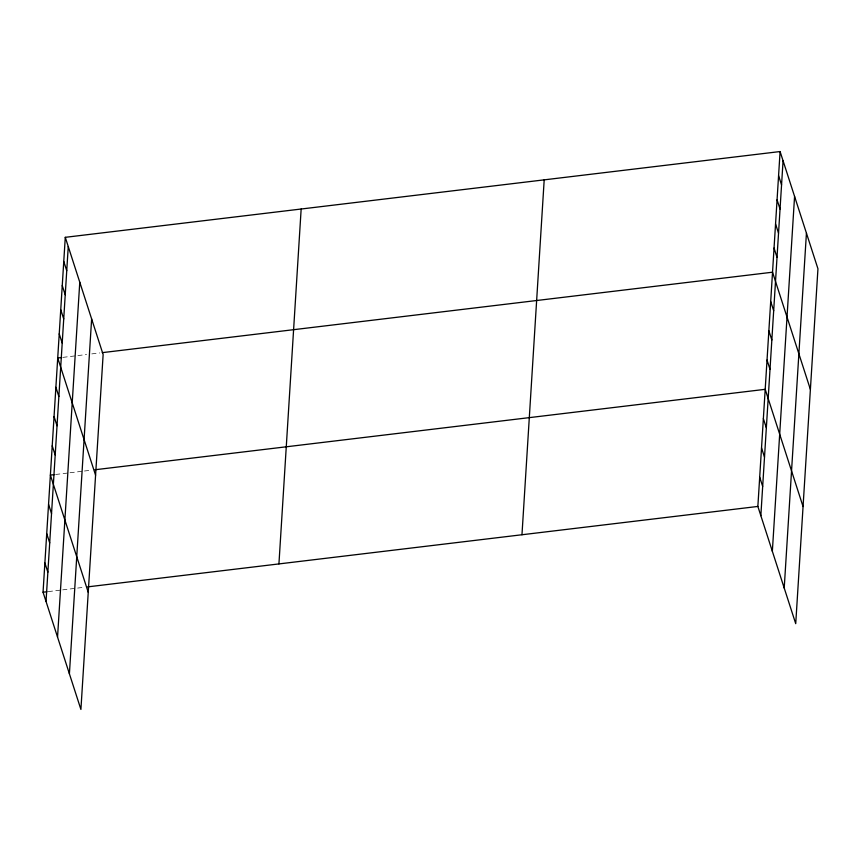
<?xml version="1.0" encoding="UTF-8"?>
<svg xmlns="http://www.w3.org/2000/svg" width="861" height="861" viewBox="0 0 861 861"><rect width="100%" height="100%" fill="white"/><g stroke="black" fill="none" stroke-linecap="round" stroke-linejoin="round"><path stroke-width="0.65" stroke-dasharray="4.3 3.23" d="M62.961 357.358L86.552 354.528M91.793 353.903L99.65 352.956M55.621 474.476L68.729 472.904M70.042 472.743L83.151 471.171M84.453 471.01L89.695 470.386M48.291 591.593L61.4 590.022M62.702 589.86L84.981 587.191"/><path stroke-width="1.29" d="M65.275 237.324L103.137 354.56L80.912 709.453L43.05 592.217L65.275 237.324L780.088 151.547L817.95 268.783L795.725 623.676L757.863 506.44L780.088 151.547M46.031 601.452L68.256 246.547M57.547 637.097L79.772 282.193M69.407 673.819L91.632 318.914M278.932 563.912L301.156 209.019M521.97 534.746L544.195 179.852M760.844 515.664L783.069 160.77M772.349 551.309L794.574 196.416M784.21 588.031L806.434 233.137M61.648 357.519L57.719 357.982L95.582 475.229M102.276 352.644L772.532 272.205L810.395 389.441M54.318 474.637L50.379 475.1L88.252 592.346M94.936 469.762L765.192 389.323L803.055 506.559M43.05 592.217L46.978 591.744M87.607 586.879L757.863 506.44M778.57 175.676L781.551 184.9M777.063 199.806L780.044 209.04M775.546 223.946L778.527 233.17M774.039 248.076L777.02 257.299M770.692 301.49L773.673 310.713M768.862 330.764L771.843 339.998M767.022 360.049L770.003 369.272M763.363 418.607L766.344 427.831M761.522 447.881L764.503 457.116M759.693 477.166L762.674 486.39M63.768 261.453L66.738 270.688M62.25 285.583L65.232 294.817M60.744 309.723L63.725 318.947M59.226 333.853L62.207 343.087M55.89 387.267L58.86 396.49M54.049 416.541L57.03 425.775M52.22 445.826L55.201 455.049M48.55 504.385L51.531 513.608M46.72 533.659L49.701 542.893M44.88 562.943L47.861 572.167"/></g></svg>
